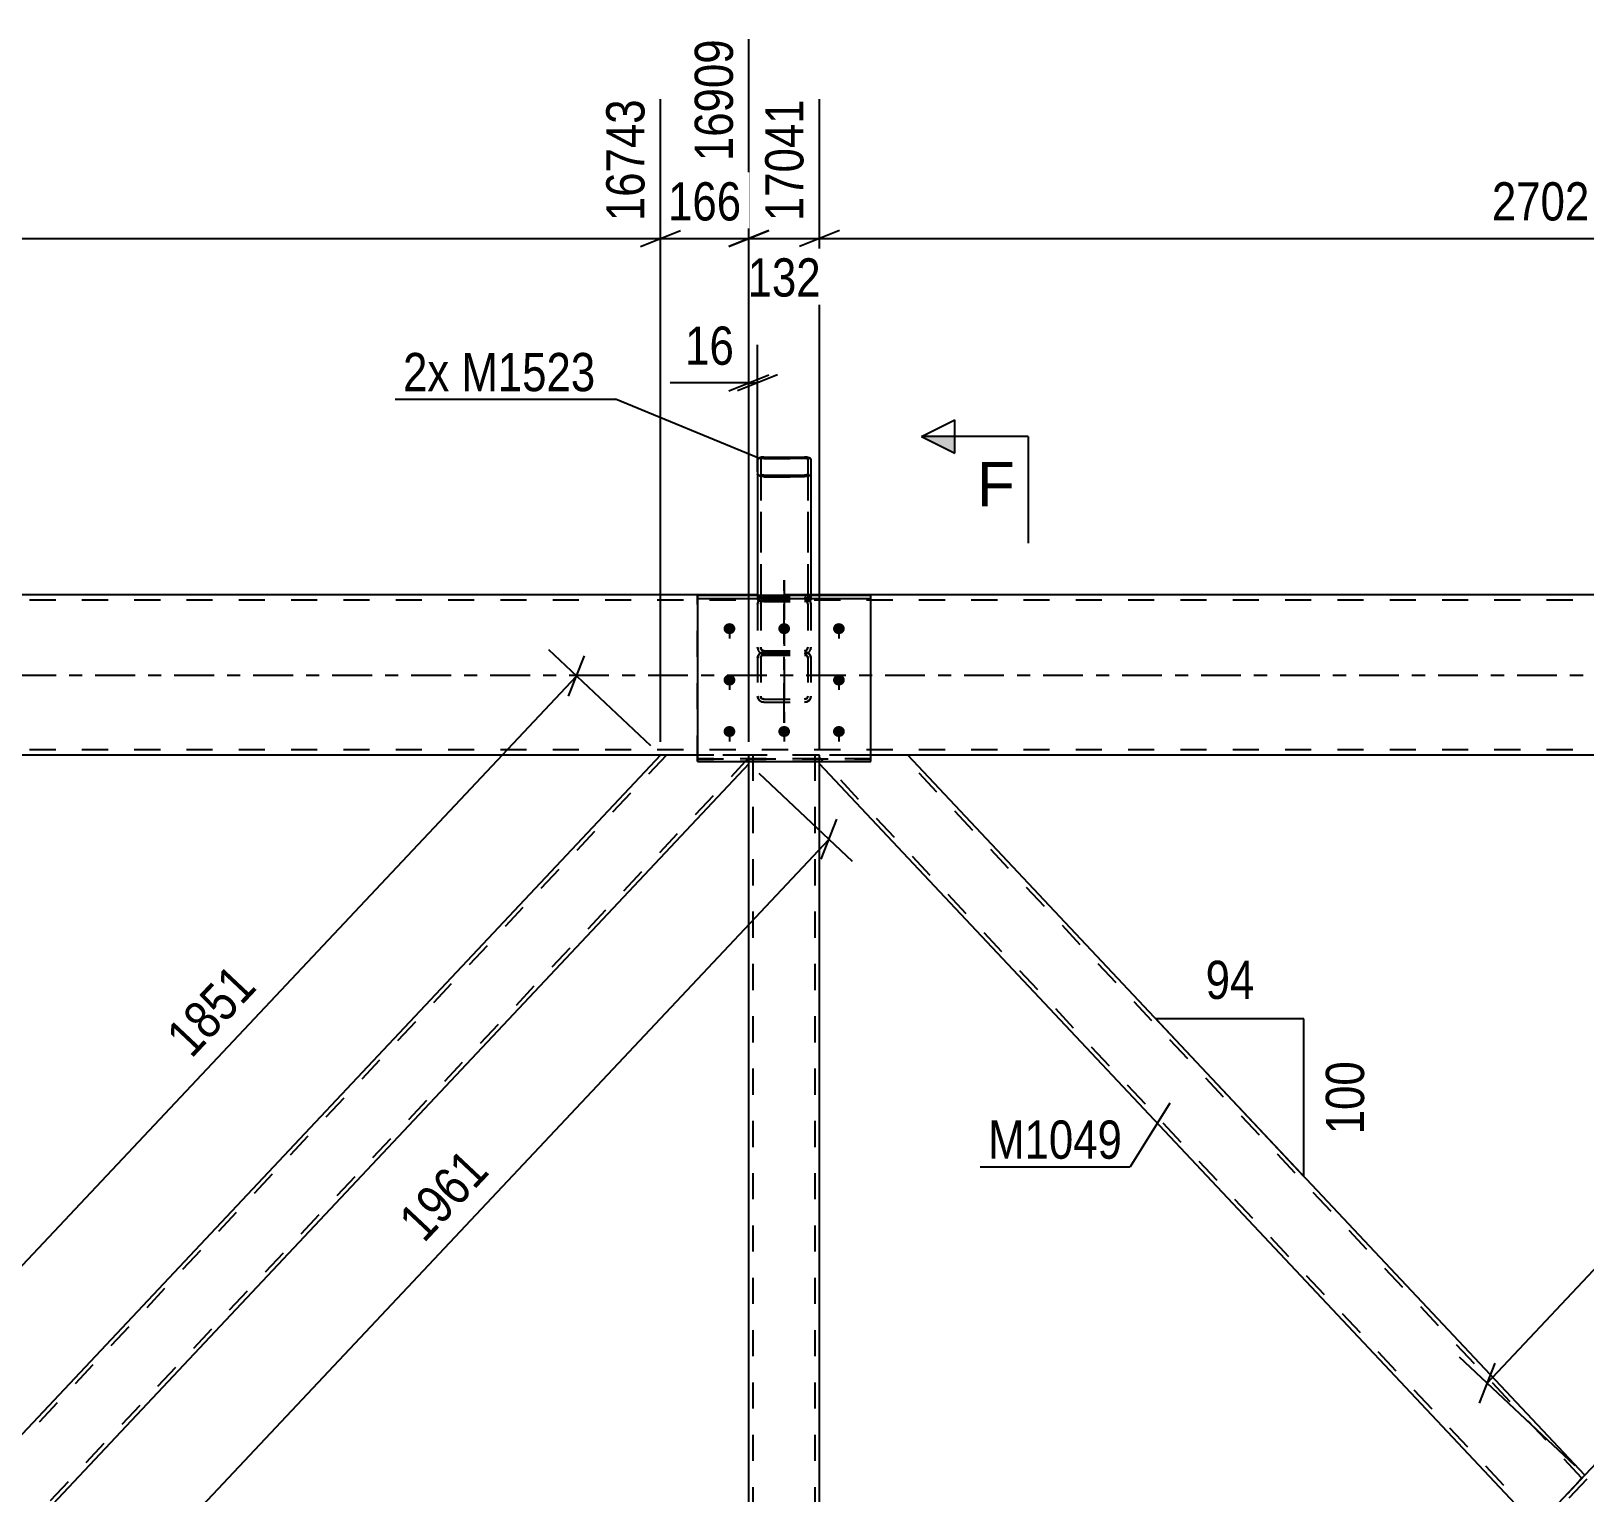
# Model space of a CAD drawing. Header units: millimetres. Extents: x -153 to 1036, y -682 to 159.
# Drawn here: x 604.5 to 720.9, y -61.3 to 48.3 of the extents above; entities that cross this region are included whole.
import ezdxf

# ---------------------------------------------------------------- set-up
doc = ezdxf.new("R2010")
doc.units = ezdxf.units.MM
doc.linetypes.add('DXK_LINE_DOT2', pattern=[3.9198, 1.9599, -1.9599])
doc.linetypes.add('DXK_LINE_DOT3', pattern=[5.9187, 2.979, -0.9799, 0.9799, -0.9799])
doc.styles.add('Arial', font='ARIAL.TTF', dxfattribs={"height": 0.2})
doc.styles.add('Arial Narrow', font='ARIALN.TTF', dxfattribs={"height": 0.2})

# ---------------------------------------------------------------- blocks, each defined once
blk = doc.blocks.new('Part-761548098-1409 - 1400')
at = {"color": 2, "linetype": 'Continuous'}
for p, q in [((659.2, 16.32), (659.04, 16.28)), ((659.38, 16.33), (659.2, 16.32)), ((659.38, 16.33), (662.42, 16.33)), ((662.6, 16.32), (662.42, 16.33)), ((662.76, 16.28), (662.6, 16.32)), ((658.94, 16.23), (658.9, 16.16)), ((658.9, 16.16), (658.9, 5.95)), ((659.04, 16.28), (658.94, 16.23)), ((659.14, 16.16), (659.16, 16.19)), ((659.14, 16.16), (659.14, 15.05)), ((659.16, 16.19), (659.21, 16.22)), ((659.21, 16.22), (659.29, 16.24)), ((659.29, 16.24), (659.38, 16.25)), ((659.38, 16.25), (662.42, 16.25)), ((662.42, 16.25), (662.51, 16.24)), ((662.51, 16.24), (662.59, 16.22)), ((662.59, 16.22), (662.64, 16.19)), ((662.64, 16.19), (662.66, 16.16)), ((662.66, 16.16), (662.66, 15.05)), ((662.86, 16.23), (662.76, 16.28)), ((662.9, 16.16), (662.86, 16.23)), ((662.9, 16.16), (662.9, 5.95)), ((658.9, 15.05), (658.94, 14.99)), ((658.94, 14.99), (659.04, 14.93)), ((659.04, 14.93), (659.2, 14.89)), ((659.16, 15.02), (659.14, 15.05)), ((659.21, 14.99), (659.16, 15.02)), ((659.2, 14.89), (659.38, 14.88)), ((659.29, 14.97), (659.21, 14.99)), ((659.38, 14.97), (659.29, 14.97)), ((659.38, 14.97), (662.42, 14.97)), ((659.38, 14.88), (662.42, 14.88)), ((662.51, 14.97), (662.42, 14.97)), ((662.42, 14.88), (662.6, 14.89)), ((662.59, 14.99), (662.51, 14.97)), ((662.64, 15.02), (662.59, 14.99)), ((662.6, 14.89), (662.76, 14.93)), ((662.66, 15.05), (662.64, 15.02)), ((662.76, 14.93), (662.86, 14.99)), ((662.86, 14.99), (662.9, 15.05))]:
    blk.add_line(p, q, dxfattribs=at)
at = {"color": 7, "linetype": 'DXK_LINE_DOT2'}
for p, q in [((659.14, 15.05), (659.14, 5.69)), ((662.66, 15.05), (662.66, 5.69)), ((662.9, 6), (658.9, 6)), ((658.9, 5.95), (658.9, 5.69)), ((658.9, 5.83), (659.14, 5.83)), ((662.66, 5.83), (662.9, 5.83)), ((662.9, 5.95), (662.9, 5.69)), ((658.94, 5.62), (658.9, 5.69)), ((659.04, 5.56), (658.94, 5.62)), ((659.2, 5.53), (659.04, 5.56)), ((659.14, 5.69), (659.16, 5.65)), ((659.16, 5.65), (659.21, 5.63)), ((659.38, 5.51), (659.2, 5.53)), ((659.21, 5.63), (659.29, 5.61)), ((659.29, 5.61), (659.38, 5.6)), ((659.38, 5.6), (662.42, 5.6)), ((659.38, 5.51), (662.42, 5.51)), ((662.42, 5.6), (662.51, 5.61)), ((662.6, 5.53), (662.42, 5.51)), ((662.51, 5.61), (662.59, 5.63)), ((662.59, 5.63), (662.64, 5.65)), ((662.76, 5.56), (662.6, 5.53)), ((662.64, 5.65), (662.66, 5.69)), ((662.86, 5.62), (662.76, 5.56)), ((662.9, 5.69), (662.86, 5.62))]:
    blk.add_line(p, q, dxfattribs=at)
blk = doc.blocks.new('Part-761548098-1410 - 1400')
at = {"color": 7, "linetype": 'DXK_LINE_DOT2'}
for p, q in [((659.04, 16.27), (659.19, 16.31)), ((659.19, 16.31), (659.38, 16.32)), ((659.38, 16.32), (662.42, 16.32)), ((662.42, 16.32), (662.6, 16.31)), ((662.6, 16.31), (662.76, 16.27)), ((658.9, 16.15), (658.93, 16.21)), ((658.93, 16.21), (659.04, 16.27)), ((659.16, 16.18), (659.14, 16.15)), ((659.14, 16.15), (659.14, 5.69)), ((659.21, 16.21), (659.16, 16.18)), ((659.29, 16.23), (659.21, 16.21)), ((659.38, 16.23), (659.29, 16.23)), ((659.38, 16.23), (662.42, 16.23)), ((662.51, 16.23), (662.42, 16.23)), ((662.59, 16.21), (662.51, 16.23)), ((662.64, 16.18), (662.59, 16.21)), ((662.66, 16.15), (662.64, 16.18)), ((662.66, 16.15), (662.66, 5.69)), ((662.76, 16.27), (662.86, 16.21)), ((662.86, 16.21), (662.9, 16.15)), ((662.9, 16.15), (662.9, 5.69)), ((658.93, 14.97), (658.9, 15.04)), ((659.04, 14.92), (658.93, 14.97)), ((659.19, 14.88), (659.04, 14.92)), ((659.14, 15.04), (659.16, 15.01)), ((659.16, 15.01), (659.21, 14.98)), ((659.38, 14.86), (659.19, 14.88)), ((659.21, 14.98), (659.29, 14.96)), ((659.29, 14.96), (659.38, 14.95)), ((659.38, 14.95), (662.42, 14.95)), ((659.38, 14.86), (662.42, 14.86)), ((662.42, 14.95), (662.51, 14.96)), ((662.6, 14.88), (662.42, 14.86)), ((662.51, 14.96), (662.59, 14.98)), ((662.59, 14.98), (662.64, 15.01)), ((662.76, 14.92), (662.6, 14.88)), ((662.64, 15.01), (662.66, 15.04)), ((662.86, 14.97), (662.76, 14.92)), ((662.9, 15.04), (662.86, 14.97)), ((662.9, 6), (658.9, 6)), ((658.9, 6), (658.9, 5.69)), ((658.9, 5.83), (659.14, 5.83)), ((662.66, 5.83), (662.9, 5.83)), ((658.9, 5.69), (658.93, 5.62)), ((658.93, 5.62), (659.04, 5.57)), ((659.04, 5.57), (659.19, 5.53)), ((659.16, 5.66), (659.14, 5.69)), ((659.21, 5.63), (659.16, 5.66)), ((659.19, 5.53), (659.38, 5.52)), ((659.29, 5.61), (659.21, 5.63)), ((659.38, 5.6), (659.29, 5.61)), ((659.38, 5.6), (662.42, 5.6)), ((659.38, 5.52), (662.42, 5.52)), ((662.51, 5.61), (662.42, 5.6)), ((662.42, 5.52), (662.6, 5.53)), ((662.59, 5.63), (662.51, 5.61)), ((662.64, 5.66), (662.59, 5.63)), ((662.6, 5.53), (662.76, 5.57)), ((662.66, 5.69), (662.64, 5.66)), ((662.76, 5.57), (662.86, 5.62)), ((662.86, 5.62), (662.9, 5.69))]:
    blk.add_line(p, q, dxfattribs=at)
at = {"color": 2, "linetype": 'Continuous'}
for q in [(658.9, 6), (658.9, 16.15)]:
    blk.add_line((658.9, 16.15), q, dxfattribs=at)
blk = doc.blocks.new('Part-761548098-1527 - 1400')
at = {"color": 7, "linetype": 'DXK_LINE_DOT2'}
for p, q in [((654.4, -6.48), (654.4, 5.95)), ((667.4, 5.95), (654.4, 5.95)), ((667.4, -6.48), (667.4, 5.95)), ((654.4, 5.73), (667.4, 5.73)), ((667.4, -6.27), (654.4, -6.27)), ((667.4, -6.48), (654.4, -6.48))]:
    blk.add_line(p, q, dxfattribs=at)
blk = doc.blocks.new('Part-761548098-1709 - 1400')
at = {"color": 7, "linetype": 'DXK_LINE_DOT2'}
for p, q in [((772.07, -6), (663.54, -121.41)), ((778.26, -6.19), (669.73, -121.6)), ((778.26, -6), (771.63, -6)), ((720.9, -59.95), (717.28, -63.8)), ((724.52, -63.8), (720.9, -67.65)), ((670.17, -121.6), (663.54, -121.6))]:
    blk.add_line(p, q, dxfattribs=at)
at = {"color": 2, "linetype": 'Continuous'}
for p, q in [((771.63, -6), (720.9, -59.95)), ((778.26, -6.66), (724.52, -63.8)), ((778.26, -6.66), (778.26, -6)), ((717.28, -63.8), (663.54, -120.94)), ((720.9, -67.65), (670.17, -121.6)), ((663.54, -121.52), (663.54, -120.94)), ((663.54, -121.6), (663.54, -121.52))]:
    blk.add_line(p, q, dxfattribs=at)
blk = doc.blocks.new('Part-761548098-1536 - 1400')
at = {"color": 2, "linetype": 'Continuous'}
for p, q in [((667.4, 5.95), (654.4, 5.95)), ((654.4, 5.95), (654.4, -6.48)), ((667.4, -6.48), (667.4, 5.95)), ((654.4, 5.73), (667.4, 5.73)), ((654.4, -6.48), (667.4, -6.48))]:
    blk.add_line(p, q, dxfattribs=at)
at = {"color": 7, "linetype": 'DXK_LINE_DOT2'}
blk.add_line((654.4, -6.27), (667.4, -6.27), dxfattribs=at)
blk = doc.blocks.new('Part-761548098-1689 - 1400')
at = {"color": 7, "linetype": 'DXK_LINE_DOT2'}
for p, q in [((652.07, -6), (543.54, -121.41)), ((658.26, -6.19), (549.73, -121.6)), ((658.26, -6), (651.63, -6)), ((658.26, -6.48), (658.26, -6)), ((600.9, -59.95), (597.28, -63.8)), ((604.52, -63.8), (600.9, -67.65)), ((550.17, -121.6), (543.54, -121.6))]:
    blk.add_line(p, q, dxfattribs=at)
at = {"color": 2, "linetype": 'Continuous'}
for p, q in [((651.63, -6), (600.9, -59.95)), ((658.26, -6.66), (604.52, -63.8)), ((658.26, -6.66), (658.26, -6.48)), ((597.28, -63.8), (543.54, -120.94)), ((600.9, -67.65), (550.17, -121.6)), ((543.54, -121.6), (543.54, -120.94))]:
    blk.add_line(p, q, dxfattribs=at)
blk = doc.blocks.new('Part-761548098-1714 - 1400')
at = {"color": 7, "linetype": 'DXK_LINE_DOT2'}
for p, q in [((670.17, -6), (663.54, -6)), ((663.54, -6.48), (663.54, -6)), ((717.5, -63.57), (663.54, -6.19)), ((720.68, -60.18), (669.73, -6)), ((720.63, -60.23), (720.46, -60.41)), ((720.77, -60.08), (720.68, -60.18)), ((717.5, -63.57), (717.51, -63.55))]:
    blk.add_line(p, q, dxfattribs=at)
at = {"color": 2, "linetype": 'Continuous'}
for p, q in [((663.54, -6.66), (663.54, -6.48)), ((717.28, -63.8), (663.54, -6.66)), ((720.9, -59.95), (670.17, -6)), ((720.46, -60.41), (717.28, -63.8)), ((720.77, -60.08), (720.46, -60.41)), ((720.9, -59.95), (720.77, -60.08))]:
    blk.add_line(p, q, dxfattribs=at)
blk = doc.blocks.new('Part-761548098-1774 - 1400')
at = {"color": 7, "linetype": 'DXK_LINE_DOT2'}
for p, q in [((663.54, -6), (658.26, -6)), ((658.26, -6.66), (658.26, -6)), ((658.58, -121.6), (658.58, -6)), ((663.22, -121.6), (663.22, -6)), ((663.54, -6.66), (663.54, -6)), ((658.26, -121.6), (658.26, -120.94)), ((663.54, -121.6), (663.54, -120.94)), ((663.54, -121.6), (658.26, -121.6))]:
    blk.add_line(p, q, dxfattribs=at)
at = {"color": 2, "linetype": 'Continuous'}
for p, q in [((658.26, -120.94), (658.26, -6.66)), ((663.54, -120.94), (663.54, -6.66))]:
    blk.add_line(p, q, dxfattribs=at)
blk = doc.blocks.new('Bolt-761548098-1836 - 1400')
at = {"linetype": 'Continuous'}
for points in [[(656.8, 3.89), (656.89, 3.88), (656.98, 3.85), (657.06, 3.81), (657.13, 3.75), (657.18, 3.68), (657.22, 3.6), (657.24, 3.52), (657.24, 3.43), (657.22, 3.35), (657.18, 3.27), (657.13, 3.2), (657.06, 3.14), (656.98, 3.1), (656.89, 3.07), (656.8, 3.06), (656.71, 3.07), (656.62, 3.1), (656.54, 3.14), (656.47, 3.2), (656.42, 3.27), (656.38, 3.35), (656.36, 3.43), (656.36, 3.52), (656.38, 3.6), (656.42, 3.68), (656.47, 3.75), (656.54, 3.81), (656.62, 3.85), (656.71, 3.88)], [(660.9, 3.89), (660.99, 3.88), (661.08, 3.85), (661.16, 3.81), (661.23, 3.75), (661.28, 3.68), (661.32, 3.6), (661.34, 3.52), (661.34, 3.43), (661.32, 3.35), (661.28, 3.27), (661.23, 3.2), (661.16, 3.14), (661.08, 3.1), (660.99, 3.07), (660.9, 3.06), (660.81, 3.07), (660.72, 3.1), (660.64, 3.14), (660.57, 3.2), (660.52, 3.27), (660.48, 3.35), (660.46, 3.43), (660.46, 3.52), (660.48, 3.6), (660.52, 3.68), (660.57, 3.75), (660.64, 3.81), (660.72, 3.85), (660.81, 3.88)], [(665, 3.89), (665.09, 3.88), (665.18, 3.85), (665.26, 3.81), (665.33, 3.75), (665.38, 3.68), (665.42, 3.6), (665.44, 3.52), (665.44, 3.43), (665.42, 3.35), (665.38, 3.27), (665.33, 3.2), (665.26, 3.14), (665.18, 3.1), (665.09, 3.07), (665, 3.06), (664.91, 3.07), (664.82, 3.1), (664.74, 3.14), (664.67, 3.2), (664.62, 3.27), (664.58, 3.35), (664.56, 3.43), (664.56, 3.52), (664.58, 3.6), (664.62, 3.68), (664.67, 3.75), (664.74, 3.81), (664.82, 3.85), (664.91, 3.88)], [(656.8, 0.04), (656.89, 0.03), (656.98, 0), (657.06, -0.04), (657.13, -0.1), (657.18, -0.17), (657.22, -0.25), (657.24, -0.33), (657.24, -0.42), (657.22, -0.5), (657.18, -0.58), (657.13, -0.65), (657.06, -0.71), (656.98, -0.75), (656.89, -0.78), (656.8, -0.79), (656.71, -0.78), (656.62, -0.75), (656.54, -0.71), (656.47, -0.65), (656.42, -0.58), (656.38, -0.5), (656.36, -0.42), (656.36, -0.33), (656.38, -0.25), (656.42, -0.17), (656.47, -0.1), (656.54, -0.04), (656.62, 0), (656.71, 0.03)], [(665, 0.04), (665.09, 0.03), (665.18, 0), (665.26, -0.04), (665.33, -0.1), (665.38, -0.17), (665.42, -0.25), (665.44, -0.33), (665.44, -0.42), (665.42, -0.5), (665.38, -0.58), (665.33, -0.65), (665.26, -0.71), (665.18, -0.75), (665.09, -0.78), (665, -0.79), (664.91, -0.78), (664.82, -0.75), (664.74, -0.71), (664.67, -0.65), (664.62, -0.58), (664.58, -0.5), (664.56, -0.42), (664.56, -0.33), (664.58, -0.25), (664.62, -0.17), (664.67, -0.1), (664.74, -0.04), (664.82, 0), (664.91, 0.03)], [(656.8, -3.82), (656.89, -3.83), (656.98, -3.85), (657.06, -3.9), (657.13, -3.95), (657.18, -4.02), (657.22, -4.1), (657.24, -4.19), (657.24, -4.27), (657.22, -4.36), (657.18, -4.44), (657.13, -4.51), (657.06, -4.56), (656.98, -4.61), (656.89, -4.63), (656.8, -4.64), (656.71, -4.63), (656.62, -4.61), (656.54, -4.56), (656.47, -4.51), (656.42, -4.44), (656.38, -4.36), (656.36, -4.27), (656.36, -4.19), (656.38, -4.1), (656.42, -4.02), (656.47, -3.95), (656.54, -3.9), (656.62, -3.85), (656.71, -3.83)], [(660.9, -3.82), (660.99, -3.83), (661.08, -3.85), (661.16, -3.9), (661.23, -3.95), (661.28, -4.02), (661.32, -4.1), (661.34, -4.19), (661.34, -4.27), (661.32, -4.36), (661.28, -4.44), (661.23, -4.51), (661.16, -4.56), (661.08, -4.61), (660.99, -4.63), (660.9, -4.64), (660.81, -4.63), (660.72, -4.61), (660.64, -4.56), (660.57, -4.51), (660.52, -4.44), (660.48, -4.36), (660.46, -4.27), (660.46, -4.19), (660.48, -4.1), (660.52, -4.02), (660.57, -3.95), (660.64, -3.9), (660.72, -3.85), (660.81, -3.83)], [(665, -3.82), (665.09, -3.83), (665.18, -3.85), (665.26, -3.9), (665.33, -3.95), (665.38, -4.02), (665.42, -4.1), (665.44, -4.19), (665.44, -4.27), (665.42, -4.36), (665.38, -4.44), (665.33, -4.51), (665.26, -4.56), (665.18, -4.61), (665.09, -4.63), (665, -4.64), (664.91, -4.63), (664.82, -4.61), (664.74, -4.56), (664.67, -4.51), (664.62, -4.44), (664.58, -4.36), (664.56, -4.27), (664.56, -4.19), (664.58, -4.1), (664.62, -4.02), (664.67, -3.95), (664.74, -3.9), (664.82, -3.85), (664.91, -3.83)]]:
    blk.add_hatch(color=1, dxfattribs=at).paths.add_polyline_path(points)
at = {"color": 1, "linetype": 'Continuous'}
for p, q in [((656.8, 3.87), (656.8, 2.74)), ((660.9, 3.87), (660.9, 2.74)), ((665, 3.87), (665, 2.74)), ((656.8, 0.02), (656.8, -1.12)), ((665, 0.02), (665, -1.12)), ((656.8, -3.83), (656.8, -4.97)), ((660.9, -3.83), (660.9, -4.97)), ((665, -3.83), (665, -4.97))]:
    blk.add_line(p, q, dxfattribs=at)
blk = doc.blocks.new('Bolt-761548098-1839 - 1400')
at = {"color": 1, "linetype": 'DXK_LINE_DOT2'}
for p, q in [((656.8, 3.87), (656.8, 2.74)), ((660.9, 3.87), (660.9, 2.74)), ((665, 3.87), (665, 2.74)), ((656.8, 0.02), (656.8, -1.12)), ((665, 0.02), (665, -1.12)), ((656.8, -3.83), (656.8, -4.97)), ((660.9, -3.83), (660.9, -4.97)), ((665, -3.83), (665, -4.97))]:
    blk.add_line(p, q, dxfattribs=at)
blk = doc.blocks.new('Part-761548098-1874 - 1400')
at = {"color": 2, "linetype": 'Continuous'}
for p, q in [((658.9, 6), (482.9, 6)), ((898.9, 6), (662.9, 6)), ((654.4, -6), (487.4, -6)), ((894.4, -6), (667.4, -6))]:
    blk.add_line(p, q, dxfattribs=at)
at = {"color": 7, "linetype": 'DXK_LINE_DOT2'}
for p, q in [((662.9, 6), (658.9, 6)), ((919.9, 5.6), (-18.1, 5.6)), ((919.9, -5.6), (-18.1, -5.6)), ((667.4, -6), (654.4, -6))]:
    blk.add_line(p, q, dxfattribs=at)
at = {"color": 7, "linetype": 'DXK_LINE_DOT3'}
blk.add_line((-18.1, 0), (919.9, 0), dxfattribs=at)
blk = doc.blocks.new('Part-761548098-1895 - 1400')
at = {"color": 7, "linetype": 'DXK_LINE_DOT3'}
blk.add_line((660.9, -3.58), (660.9, 7.12), dxfattribs=at)
at = {"color": 7, "linetype": 'DXK_LINE_DOT2'}
for p, q in [((659.38, 5.83), (659.2, 5.79)), ((659.38, 5.83), (662.42, 5.83)), ((662.6, 5.79), (662.42, 5.83)), ((658.94, 5.51), (658.9, 5.31)), ((658.9, 5.31), (658.9, -1.59)), ((659.14, 5.31), (659.16, 5.41)), ((659.14, 5.31), (659.14, -1.59)), ((659.16, 5.41), (659.21, 5.5)), ((659.21, 5.5), (659.29, 5.55)), ((659.29, 5.55), (659.38, 5.57)), ((659.38, 5.57), (662.42, 5.57)), ((662.42, 5.57), (662.51, 5.55)), ((662.51, 5.55), (662.59, 5.5)), ((662.59, 5.5), (662.64, 5.41)), ((662.64, 5.41), (662.66, 5.31)), ((662.66, 5.31), (662.66, -1.59)), ((662.9, 5.31), (662.86, 5.51)), ((662.9, 5.31), (662.9, -1.59)), ((658.9, 2.08), (658.94, 1.88)), ((658.9, 1.27), (658.94, 1.44)), ((658.94, 1.44), (659.04, 1.59)), ((659.04, 1.59), (659.2, 1.69)), ((659.16, 1.98), (659.14, 2.08)), ((659.16, 1.36), (659.14, 1.27)), ((659.21, 1.9), (659.16, 1.98)), ((659.21, 1.43), (659.16, 1.36)), ((659.2, 1.69), (659.38, 1.72)), ((659.2, 1.61), (659.38, 1.57)), ((659.29, 1.84), (659.21, 1.9)), ((659.29, 1.48), (659.21, 1.43)), ((659.38, 1.82), (659.29, 1.84)), ((659.38, 1.5), (659.29, 1.48)), ((659.38, 1.82), (662.42, 1.82)), ((659.38, 1.72), (662.42, 1.72)), ((659.38, 1.57), (662.42, 1.57)), ((659.38, 1.5), (662.42, 1.5)), ((662.51, 1.84), (662.42, 1.82)), ((662.42, 1.72), (662.6, 1.69)), ((662.42, 1.57), (662.6, 1.61)), ((662.51, 1.48), (662.42, 1.5)), ((662.59, 1.9), (662.51, 1.84)), ((662.59, 1.43), (662.51, 1.48)), ((662.64, 1.98), (662.59, 1.9)), ((662.64, 1.36), (662.59, 1.43)), ((662.6, 1.69), (662.76, 1.59)), ((662.66, 2.08), (662.64, 1.98)), ((662.66, 1.27), (662.64, 1.36)), ((662.76, 1.59), (662.86, 1.44)), ((662.86, 1.88), (662.9, 2.08)), ((662.86, 1.44), (662.9, 1.27)), ((658.94, -1.76), (658.9, -1.59)), ((659.04, -1.91), (658.94, -1.76)), ((659.2, -2), (659.04, -1.91)), ((659.14, -1.59), (659.16, -1.67)), ((659.16, -1.67), (659.21, -1.75)), ((659.38, -2.04), (659.2, -2)), ((659.21, -1.75), (659.29, -1.79)), ((659.29, -1.79), (659.38, -1.81)), ((659.38, -1.81), (662.42, -1.81)), ((659.38, -2.04), (662.42, -2.04)), ((662.42, -1.81), (662.51, -1.79)), ((662.6, -2), (662.42, -2.04)), ((662.51, -1.79), (662.59, -1.75)), ((662.59, -1.75), (662.64, -1.67)), ((662.76, -1.91), (662.6, -2)), ((662.64, -1.67), (662.66, -1.59)), ((662.86, -1.76), (662.76, -1.91)), ((662.9, -1.59), (662.86, -1.76))]:
    blk.add_line(p, q, dxfattribs=at)
for centre, start, end in [((659.4, 5.33), 114.32, 159.2417), ((662.4, 5.33), 20.7583, 65.68), ((659.4, 2.06), 200.7583, 245.68), ((662.4, 2.06), 294.32, 339.2417)]:
    blk.add_arc(centre, 0.496, start, end, dxfattribs=at)
blk = doc.blocks.new('Part-761548098-1940 - 1400')
at = {"color": 7, "linetype": 'DXK_LINE_DOT3'}
blk.add_line((660.9, 7.12), (660.9, -3.58), dxfattribs=at)
at = {"color": 7, "linetype": 'DXK_LINE_DOT2'}
for p, q in [((659.2, 5.79), (659.38, 5.83)), ((659.38, 5.83), (662.42, 5.83)), ((662.42, 5.83), (662.6, 5.79)), ((658.9, 5.31), (658.94, 5.51)), ((658.9, 5.31), (658.9, -1.59)), ((659.16, 5.41), (659.14, 5.31)), ((659.14, 5.31), (659.14, -1.59)), ((659.21, 5.5), (659.16, 5.41)), ((659.29, 5.55), (659.21, 5.5)), ((659.38, 5.57), (659.29, 5.55)), ((659.38, 5.57), (662.42, 5.57)), ((662.51, 5.55), (662.42, 5.57)), ((662.59, 5.5), (662.51, 5.55)), ((662.64, 5.41), (662.59, 5.5)), ((662.66, 5.31), (662.64, 5.41)), ((662.66, 5.31), (662.66, -1.59)), ((662.86, 5.51), (662.9, 5.31)), ((662.9, 5.31), (662.9, -1.59)), ((658.94, 1.88), (658.9, 2.08)), ((658.94, 1.44), (658.9, 1.27)), ((659.04, 1.59), (658.94, 1.44)), ((659.2, 1.69), (659.04, 1.59)), ((659.14, 2.08), (659.16, 1.98)), ((659.14, 1.27), (659.16, 1.36)), ((659.16, 1.98), (659.21, 1.9)), ((659.16, 1.36), (659.21, 1.43)), ((659.38, 1.72), (659.2, 1.69)), ((659.38, 1.57), (659.2, 1.61)), ((659.21, 1.9), (659.29, 1.84)), ((659.21, 1.43), (659.29, 1.48)), ((659.29, 1.84), (659.38, 1.82)), ((659.29, 1.48), (659.38, 1.5)), ((659.38, 1.82), (662.42, 1.82)), ((659.38, 1.72), (662.42, 1.72)), ((659.38, 1.57), (662.42, 1.57)), ((659.38, 1.5), (662.42, 1.5)), ((662.42, 1.82), (662.51, 1.84)), ((662.6, 1.69), (662.42, 1.72)), ((662.6, 1.61), (662.42, 1.57)), ((662.42, 1.5), (662.51, 1.48)), ((662.51, 1.84), (662.59, 1.9)), ((662.51, 1.48), (662.59, 1.43)), ((662.59, 1.9), (662.64, 1.98)), ((662.59, 1.43), (662.64, 1.36)), ((662.76, 1.59), (662.6, 1.69)), ((662.64, 1.98), (662.66, 2.08)), ((662.64, 1.36), (662.66, 1.27)), ((662.86, 1.44), (662.76, 1.59)), ((662.9, 2.08), (662.86, 1.88)), ((662.9, 1.27), (662.86, 1.44)), ((658.9, -1.59), (658.94, -1.76)), ((658.94, -1.76), (659.04, -1.91)), ((659.04, -1.91), (659.2, -2)), ((659.16, -1.67), (659.14, -1.59)), ((659.21, -1.75), (659.16, -1.67)), ((659.2, -2), (659.38, -2.04)), ((659.29, -1.79), (659.21, -1.75)), ((659.38, -1.81), (659.29, -1.79)), ((659.38, -1.81), (662.42, -1.81)), ((659.38, -2.04), (662.42, -2.04)), ((662.51, -1.79), (662.42, -1.81)), ((662.42, -2.04), (662.6, -2)), ((662.59, -1.75), (662.51, -1.79)), ((662.64, -1.67), (662.59, -1.75)), ((662.6, -2), (662.76, -1.91)), ((662.66, -1.59), (662.64, -1.67)), ((662.76, -1.91), (662.86, -1.76)), ((662.86, -1.76), (662.9, -1.59))]:
    blk.add_line(p, q, dxfattribs=at)
for centre, start, end in [((659.4, 5.33), 114.32, 159.2417), ((662.4, 5.33), 20.7583, 65.68), ((659.4, 2.06), 200.7583, 245.68), ((662.4, 2.06), 294.32, 339.2417)]:
    blk.add_arc(centre, 0.496, start, end, dxfattribs=at)
blk = doc.blocks.new('AngleDimension-761548098-19564 - 1400')
at = {"color": 7, "linetype": 'Continuous'}
for p, q in [((688.99, -26.01), (688.75, -25.77)), ((699.85, -25.77), (688.75, -25.77)), ((699.85, -37.57), (688.75, -25.77)), ((699.85, -37.57), (699.85, -25.77))]:
    blk.add_line(p, q, dxfattribs=at)
at = {"color": 0}
for points in [[(696.73, -24.87), (696.73, -20.67), (691.88, -20.67), (691.88, -24.87)], [(704.95, -28.32), (700.75, -28.32), (700.75, -35.01), (704.95, -35.01)]]:
    blk.add_wipeout(points, dxfattribs=at)
at = {"color": 3, "style": 'Arial Narrow'}
blk.add_text('94', height=2.863, dxfattribs=at).set_placement((692.48, -24.27))
blk.add_text('100', height=2.863, rotation=90.0002, dxfattribs=at).set_placement((704.35, -34.41))
blk = doc.blocks.new('StraightDimension-761548098-2621 - 1400')
at = {"color": 7, "linetype": 'Continuous'}
for p, q in [((650.9, -5.31), (643.26, 1.88)), ((644.74, -1.58), (645.93, 1.43)), ((594.6, -54.02), (645.34, -0.08)), ((600.17, -59.26), (592.53, -52.07)), ((595.19, -52.52), (594.01, -55.53))]:
    blk.add_line(p, q, dxfattribs=at)
at = {"color": 0}
blk.add_wipeout([(622.34, -23.44), (619.28, -20.56), (613.45, -26.76), (616.51, -29.64)], dxfattribs=at)
at = {"color": 3, "style": 'Arial Narrow'}
blk.add_text('1851', height=2.863, rotation=46.7591, dxfattribs=at).set_placement((616.48, -28.79))
blk = doc.blocks.new('StraightDimension-761548098-2752 - 1400')
at = {"color": 7, "linetype": 'Continuous'}
for p, q in [((770.9, -5.31), (762.23, 2.84)), ((763.71, -0.61), (764.9, 2.4)), ((713.57, -53.05), (764.3, 0.89)), ((720.17, -59.26), (711.49, -51.1)), ((714.16, -51.55), (712.98, -54.56))]:
    blk.add_line(p, q, dxfattribs=at)
at = {"color": 0}
blk.add_wipeout([(741.31, -22.47), (738.25, -19.59), (732.42, -25.79), (735.48, -28.67)], dxfattribs=at)
at = {"color": 3, "style": 'Arial Narrow'}
blk.add_text('1851', height=2.863, rotation=46.7591, dxfattribs=at).set_placement((735.45, -27.82))
blk = doc.blocks.new('StraightDimension-761548098-3469 - 1400')
at = {"color": 7, "linetype": 'Continuous'}
for p, q in [((658.99, -7.35), (666, -13.94)), ((663.67, -13.8), (664.85, -10.8)), ((610.52, -69.44), (664.26, -12.3)), ((605.25, -64.48), (612.27, -71.08)), ((611.11, -67.94), (609.93, -70.94))]:
    blk.add_line(p, q, dxfattribs=at)
at = {"color": 0}
blk.add_wipeout([(639.76, -37.25), (636.7, -34.38), (630.87, -40.58), (633.93, -43.46)], dxfattribs=at)
at = {"color": 3, "style": 'Arial Narrow'}
blk.add_text('1961', height=2.863, rotation=46.7591, dxfattribs=at).set_placement((633.9, -42.61))
blk = doc.blocks.new('StraightDimension-761548098-15249 - 1400')
at = {"color": 7, "linetype": 'Continuous'}
for p, q in [((663.54, -5.66), (663.54, 43.15)), ((771.63, -5), (771.63, 43.15)), ((665.04, 33.31), (662.04, 32.11)), ((663.54, 32.71), (771.63, 32.71)), ((770.13, 32.11), (773.13, 33.31))]:
    blk.add_line(p, q, dxfattribs=at)
at = {"color": 0}
blk.add_wipeout([(721.84, 33.46), (721.84, 37.66), (713.33, 37.66), (713.33, 33.46)], dxfattribs=at)
at = {"color": 3, "style": 'Arial Narrow'}
blk.add_text('2702', height=2.863, dxfattribs=at).set_placement((713.93, 34.06))
at = {"color": 0, "linetype": 'Continuous'}
blk.add_wipeout([(771.03, 43.75), (766.83, 43.75), (766.83, 33.41), (771.03, 33.41)], dxfattribs=at)
at = {"color": 3, "linetype": 'Continuous', "style": 'Arial Narrow'}
blk.add_text('19743', height=2.863, rotation=90.0002, dxfattribs=at).set_placement((770.43, 34.01))
blk = doc.blocks.new('StraightDimension-761548098-15250 - 1400')
at = {"color": 7, "linetype": 'Continuous'}
for p, q in [((658.26, -5), (658.26, 47.65)), ((663.54, -5.66), (663.54, 43.15)), ((656.76, 32.11), (659.76, 33.31)), ((658.26, 32.71), (663.54, 32.71)), ((665.04, 33.31), (662.04, 32.11))]:
    blk.add_line(p, q, dxfattribs=at)
at = {"color": 0, "linetype": 'Continuous'}
blk.add_wipeout([(662.94, 43.75), (658.74, 43.75), (658.74, 33.41), (662.94, 33.41)], dxfattribs=at)
at = {"color": 0}
blk.add_wipeout([(664.24, 27.76), (664.24, 31.96), (657.56, 31.96), (657.56, 27.76)], dxfattribs=at)
at = {"color": 3, "linetype": 'Continuous', "style": 'Arial Narrow'}
blk.add_text('17041', height=2.863, rotation=90.0002, dxfattribs=at).set_placement((662.34, 34.01))
at = {"color": 3, "style": 'Arial Narrow'}
blk.add_text('132', height=2.863, dxfattribs=at).set_placement((658.16, 28.36))
blk = doc.blocks.new('StraightDimension-761548098-15251 - 1400')
at = {"color": 7, "linetype": 'Continuous'}
for p, q in [((658.26, -5), (658.26, 47.65)), ((651.63, -5), (651.63, 43.15)), ((650.13, 32.11), (653.13, 33.31)), ((651.63, 32.71), (658.26, 32.71)), ((659.76, 33.31), (656.76, 32.11))]:
    blk.add_line(p, q, dxfattribs=at)
at = {"color": 0}
blk.add_wipeout([(658.29, 33.46), (658.29, 37.66), (651.6, 37.66), (651.6, 33.46)], dxfattribs=at)
at = {"color": 3, "style": 'Arial Narrow'}
blk.add_text('166', height=2.863, dxfattribs=at).set_placement((652.2, 34.06))
at = {"color": 0, "linetype": 'Continuous'}
blk.add_wipeout([(657.66, 48.25), (653.46, 48.25), (653.46, 37.91), (657.66, 37.91)], dxfattribs=at)
at = {"color": 3, "linetype": 'Continuous', "style": 'Arial Narrow'}
blk.add_text('16909', height=2.863, rotation=90.0002, dxfattribs=at).set_placement((657.06, 38.51))
blk = doc.blocks.new('StraightDimension-761548098-15252 - 1400')
at = {"color": 7, "linetype": 'Continuous'}
for p, q in [((543.54, -5.66), (543.54, 43.15)), ((651.63, -5), (651.63, 43.15)), ((545.04, 33.31), (542.04, 32.11)), ((543.54, 32.71), (651.63, 32.71)), ((650.13, 32.11), (653.13, 33.31))]:
    blk.add_line(p, q, dxfattribs=at)
at = {"color": 0}
blk.add_wipeout([(601.84, 33.46), (601.84, 37.66), (593.33, 37.66), (593.33, 33.46)], dxfattribs=at)
at = {"color": 3, "style": 'Arial Narrow'}
blk.add_text('2702', height=2.863, dxfattribs=at).set_placement((593.93, 34.06))
at = {"color": 0, "linetype": 'Continuous'}
blk.add_wipeout([(651.03, 43.75), (646.83, 43.75), (646.83, 33.41), (651.03, 33.41)], dxfattribs=at)
at = {"color": 3, "linetype": 'Continuous', "style": 'Arial Narrow'}
blk.add_text('16743', height=2.863, rotation=90.0002, dxfattribs=at).set_placement((650.43, 34.01))
blk = doc.blocks.new('StraightDimension-761548098-19697 - 1400')
at = {"color": 7, "linetype": 'Continuous'}
for p, q in [((658.26, -5), (658.26, 24.75)), ((658.9, 15.22), (658.9, 24.75)), ((656.76, 21.3), (659.76, 22.5)), ((660.4, 22.5), (657.4, 21.3)), ((658.26, 21.9), (652.35, 21.9)), ((658.26, 21.9), (652.35, 21.9)), ((658.26, 21.9), (658.9, 21.9))]:
    blk.add_line(p, q, dxfattribs=at)
at = {"color": 0}
blk.add_wipeout([(657.73, 22.65), (657.73, 26.85), (652.88, 26.85), (652.88, 22.65)], dxfattribs=at)
at = {"color": 3, "style": 'Arial Narrow'}
blk.add_text('16', height=2.863, dxfattribs=at).set_placement((653.48, 23.25))
blk = doc.blocks.new('Mark-761548098-1710 - 1400')
at = {"color": 30, "linetype": 'Continuous'}
for p in [(689.79, -32.08), (675.58, -36.84)]:
    blk.add_line(p, (686.83, -36.84), dxfattribs=at)
at = {"color": 0}
blk.add_wipeout([(686.23, -36.24), (686.23, -33.24), (676.18, -33.24), (676.18, -36.24)], dxfattribs=at)
blk.add_wipeout([(686.23, -36.24), (686.23, -33.24), (676.18, -33.24), (676.18, -36.24)], dxfattribs=at)
at = {"color": 3, "style": 'Arial Narrow'}
blk.add_text('M1049', height=2.863, dxfattribs=at).set_placement((676.18, -36.24))
blk = doc.blocks.new('SectionMark-761548098-3616 - 1400')
at = {"linetype": 'Continuous'}
for points in [[(673.68, 17.88), (673.68, 16.63), (671.18, 17.88)], [(673.68, -148.55), (673.68, -149.8), (671.18, -149.8)]]:
    blk.add_hatch(color=6, dxfattribs=at).paths.add_polyline_path(points)
at = {"color": 6, "linetype": 'Continuous'}
for p, q in [((671.18, 17.88), (673.68, 19.13)), ((673.68, 16.63), (673.68, 19.13)), ((679.18, 17.88), (671.18, 17.88)), ((671.18, 17.88), (673.68, 16.63)), ((679.18, 17.88), (679.18, 9.88)), ((679.18, -149.8), (679.18, -141.8)), ((671.18, -149.8), (673.68, -148.55)), ((673.68, -148.55), (673.68, -151.05)), ((679.18, -149.8), (671.18, -149.8)), ((673.68, -151.05), (671.18, -149.8))]:
    blk.add_line(p, q, dxfattribs=at)
at = {"color": 0, "linetype": 'Continuous'}
for points in [[(678.18, 12.63), (678.18, 16.13), (675.33, 16.13), (675.33, 12.63)], [(678.18, -148.05), (678.18, -144.55), (675.33, -144.55), (675.33, -148.05)]]:
    blk.add_wipeout(points, dxfattribs=at)
at = {"color": 3, "linetype": 'Continuous', "style": 'Arial'}
for p in [(675.33, 12.63), (675.33, -148.05)]:
    blk.add_text('F', height=3.34, dxfattribs=at).set_placement(p)
blk = doc.blocks.new('MarkSet-761548098-21228 - 1400')
at = {"color": 30, "linetype": 'Continuous'}
for p in [(631.74, 20.67), (658.93, 16.27)]:
    blk.add_line(p, (648.26, 20.67), dxfattribs=at)
at = {"color": 0}
for points in [[(635.81, 21.27), (635.81, 24.27), (632.34, 24.27), (632.34, 21.27)], [(646.76, 21.27), (646.76, 24.27), (636.71, 24.27), (636.71, 21.27)]]:
    blk.add_wipeout(points, dxfattribs=at)
for points in [[(635.81, 21.27), (635.81, 24.27), (632.34, 24.27), (632.34, 21.27)], [(646.76, 21.27), (646.76, 24.27), (636.71, 24.27), (636.71, 21.27)]]:
    blk.add_wipeout(points, dxfattribs=at)
at = {"color": 3, "style": 'Arial Narrow'}
for s, p in [('2x', (632.34, 21.27)), ('M1523', (636.71, 21.27))]:
    blk.add_text(s, height=2.863, dxfattribs=at).set_placement(p)

msp = doc.modelspace()

# ---------------------------------------------------------------- block references
for name in ['Part-761548098-1409 - 1400', 'Part-761548098-1410 - 1400', 'Part-761548098-1874 - 1400', 'Part-761548098-1895 - 1400', 'Part-761548098-1940 - 1400', 'Part-761548098-1527 - 1400', 'Part-761548098-1536 - 1400', 'Bolt-761548098-1836 - 1400', 'Bolt-761548098-1839 - 1400', 'Part-761548098-1689 - 1400', 'Part-761548098-1774 - 1400', 'Part-761548098-1709 - 1400', 'Part-761548098-1714 - 1400']:
    msp.add_blockref(name, (0, 0))

# ---------------------------------------------------------------- next in the draw order: block references
for name in ['StraightDimension-761548098-2752 - 1400', 'StraightDimension-761548098-2621 - 1400', 'AngleDimension-761548098-19564 - 1400']:
    msp.add_blockref(name, (0, 0))

# ---------------------------------------------------------------- next in the draw order: block references
for name in ['StraightDimension-761548098-15249 - 1400', 'StraightDimension-761548098-3469 - 1400', 'Mark-761548098-1710 - 1400']:
    msp.add_blockref(name, (0, 0))

# ---------------------------------------------------------------- next in the draw order: block references
for name in ['StraightDimension-761548098-15250 - 1400', 'SectionMark-761548098-3616 - 1400']:
    msp.add_blockref(name, (0, 0))

# ---------------------------------------------------------------- next in the draw order: block references
msp.add_blockref('StraightDimension-761548098-15251 - 1400', (0, 0))

# ---------------------------------------------------------------- next in the draw order: block references
msp.add_blockref('StraightDimension-761548098-15252 - 1400', (0, 0))

# ---------------------------------------------------------------- next in the draw order: block references
msp.add_blockref('StraightDimension-761548098-19697 - 1400', (0, 0))

# ---------------------------------------------------------------- next in the draw order: block references
msp.add_blockref('MarkSet-761548098-21228 - 1400', (0, 0))

doc.saveas('drawing.dxf')
